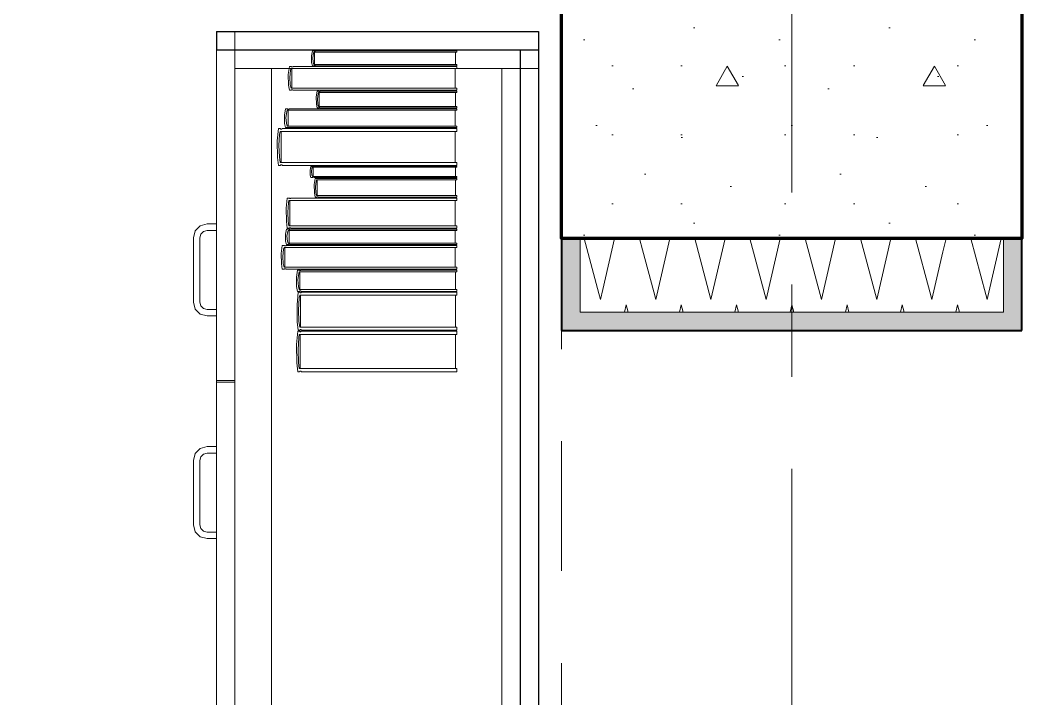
# Model space of a CAD drawing. Header units: inches. Extents: x -38 to 5698, y -33 to 92.
# Drawn here: x 128.982 to 130.07, y 38.5 to 39.238 of the extents above; entities that cross this region are included whole.
import ezdxf

# ---------------------------------------------------------------- set-up
doc = ezdxf.new("R2010")
doc.units = ezdxf.units.IN
doc.header["$MEASUREMENT"] = 0
doc.set_wipeout_variables(frame=1)
for name, pattern in [('Hidden Line', [0.195611, 0.141111, -0.0545]), ('Punto & Raya', [0.65, 0.5, -0.075, 0, -0.075]), ('Wipeout_Contour', [1, 0, -1])]:
    doc.linetypes.add(name, pattern=pattern)
for name, color, linetype in [('02 _ ARQ _ ALB _ Ejes Generales', 7, 'Continuous'), ('02 _ ARQ _ ZON _ Espacio.3D', 7, 'Continuous'), ('08 _ STR _ EXT _ 06 Columnas', 7, 'Continuous'), ('08 _ STR _ EXT _ 09 Vigas', 7, 'Continuous'), ('Estructura - 04 MURO', 253, 'Continuous'), ('Interior - Mobiliario', 7, 'Continuous')]:
    doc.layers.add(name, color=color, linetype=linetype)

# ---------------------------------------------------------------- blocks, each defined once
blk = doc.blocks.new('*X73', base_point=(804.059, 0))
at = {"layer": 'Estructura - 04 MURO', "color": 9, "linetype": 'Continuous', "lineweight": 5}
for p, q in [((841.2168, 38.9878), (841.229, 38.9421)), ((841.1694, 38.9404), (841.1712, 38.934)), ((841.1712, 38.934), (841.1736, 38.9446)), ((841.1972, 38.92), (841.199, 38.9279)), ((841.199, 38.9279), (841.2011, 38.92))]:
    blk.add_line(p, q, dxfattribs=at)
blk = doc.blocks.new('*X74', base_point=(804.059, 0))
at = {"layer": 'Estructura - 04 MURO', "color": 9, "linetype": 'Continuous', "lineweight": 5}
for p, q in [((841.1535, 39), (841.1694, 38.9404)), ((841.1736, 38.9446), (841.1865, 39)), ((841.2135, 39), (841.2168, 38.9878))]:
    blk.add_line(p, q, dxfattribs=at)
blk = doc.blocks.new('*X75', base_point=(804.059, 0))
at = {"layer": 'Estructura - 04 MURO', "color": 9, "linetype": 'Continuous', "lineweight": 5}
for p, q in [((841.5432, 38.9858), (841.5465, 39)), ((841.5735, 39), (841.5898, 38.9392)), ((841.5919, 38.9371), (841.6065, 39))]:
    blk.add_line(p, q, dxfattribs=at)
blk = doc.blocks.new('*X76', base_point=(804.059, 0))
at = {"layer": 'Estructura - 04 MURO', "color": 9, "linetype": 'Continuous', "lineweight": 5}
for p, q in [((841.2312, 38.934), (841.2465, 39)), ((841.2735, 39), (841.2912, 38.934)), ((841.2912, 38.934), (841.3065, 39)), ((841.3335, 39), (841.3512, 38.934)), ((841.3512, 38.934), (841.3665, 39)), ((841.3935, 39), (841.4112, 38.934)), ((841.4112, 38.934), (841.4265, 39)), ((841.4535, 39), (841.4712, 38.934)), ((841.4712, 38.934), (841.4865, 39)), ((841.5135, 39), (841.529, 38.9421)), ((841.229, 38.9421), (841.2312, 38.934)), ((841.2572, 38.92), (841.259, 38.9279)), ((841.259, 38.9279), (841.2611, 38.92)), ((841.3172, 38.92), (841.319, 38.9279)), ((841.319, 38.9279), (841.3211, 38.92)), ((841.3772, 38.92), (841.379, 38.9279)), ((841.379, 38.9279), (841.3811, 38.92)), ((841.4372, 38.92), (841.439, 38.9279)), ((841.439, 38.9279), (841.4411, 38.92)), ((841.4972, 38.92), (841.499, 38.9279)), ((841.499, 38.9279), (841.5011, 38.92))]:
    blk.add_line(p, q, dxfattribs=at)
blk = doc.blocks.new('*X77', base_point=(804.059, 0))
at = {"layer": 'Estructura - 04 MURO', "color": 9, "linetype": 'Continuous', "lineweight": 5}
for p, q in [((841.5312, 38.934), (841.5432, 38.9858)), ((841.529, 38.9421), (841.5312, 38.934)), ((841.5898, 38.9392), (841.5912, 38.934)), ((841.5572, 38.92), (841.559, 38.9279)), ((841.559, 38.9279), (841.5611, 38.92)), ((841.5912, 38.934), (841.5919, 38.9371))]:
    blk.add_line(p, q, dxfattribs=at)

msp = doc.modelspace()

# ---------------------------------------------------------------- hatches: boundary and pattern name
at = {"layer": 'Estructura - 04 MURO', "linetype": 'Continuous', "lineweight": 9}
for points in [[(129.59, 38.92), (129.59, 39), (129.57, 39), (129.57, 38.92)], [(130.07, 38.92), (130.07, 39), (130.05, 39), (130.05, 38.92)], [(129.59, 38.92), (129.57, 38.9), (129.59, 38.9)], [(129.57, 38.92), (129.57, 38.9), (129.59, 38.92)], [(130.05, 38.92), (129.59, 38.92), (129.59, 38.9), (130.05, 38.9)], [(130.05, 38.92), (130.07, 38.9), (130.07, 38.92)], [(130.05, 38.9), (130.07, 38.9), (130.05, 38.92)]]:
    msp.add_hatch(color=252, dxfattribs=at).paths.add_polyline_path(points)

# ---------------------------------------------------------------- linework, layer by layer
at = {"layer": '02 _ ARQ _ ALB _ Ejes Generales', "color": 252, "linetype": 'Punto & Raya', "lineweight": 13}
msp.add_line((129.82, 3.05), (129.82, 44.9), dxfattribs=at)
at = {"layer": '02 _ ARQ _ ZON _ Espacio.3D', "color": 254, "linetype": 'Continuous', "lineweight": 0, "flags": 128}
msp.add_lwpolyline([(136.57, 39.4), (130.07, 39.4), (130.07, 39), (129.57, 39), (129.57, 39.4), (129.37, 39.4), (129.37, 39.65), (126.5479, 39.65), (126.5479, 39.4), (123.07, 39.4), (123.07, 39), (122.845, 39), (122.845, 30.6), (123.07, 30.6), (123.07, 30.1999), (123.07, 29.75), (129.57, 29.75), (129.57, 30.6), (130.07, 30.6), (130.07, 29.75), (135.97, 29.75)], dxfattribs=at)
at = {"layer": '08 _ STR _ EXT _ 09 Vigas', "color": 251, "linetype": 'Hidden Line', "lineweight": 13}
msp.add_line((129.57, 30.2), (129.57, 39.4), dxfattribs=at)
at = {"layer": 'Estructura - 04 MURO', "color": 143, "linetype": 'Continuous', "lineweight": 5}
for p, q in [((129.59, 39), (129.59, 38.92)), ((130.05, 38.92), (130.05, 39)), ((130.05, 38.92), (130.05, 39)), ((130.05, 39), (130.05, 39)), ((129.59, 38.92), (129.67, 38.92)), ((129.59, 38.92), (129.67, 38.92)), ((129.67, 38.92), (129.97, 38.92)), ((129.97, 38.92), (130.05, 38.92))]:
    msp.add_line(p, q, dxfattribs=at)
at = {"layer": 'Estructura - 04 MURO', "color": 7, "linetype": 'Continuous', "lineweight": 40, "flags": 128}
for points in [[(129.57, 39), (129.57, 38.9)], [(130.07, 39), (130.05, 39)], [(130.07, 38.92), (130.07, 39)], [(130.07, 38.9), (130.07, 38.92)], [(129.57, 38.9), (129.59, 38.9)], [(129.59, 38.9), (130.07, 38.9)]]:
    msp.add_lwpolyline(points, dxfattribs=at)
at = {"layer": 'Estructura - 04 MURO', "color": 143, "linetype": 'Continuous', "lineweight": 5, "flags": 128}
for points in [[(129.59, 39), (129.67, 39)], [(129.97, 39), (129.67, 39)], [(130.05, 39), (129.97, 39)]]:
    msp.add_lwpolyline(points, dxfattribs=at)
at = {"layer": 'Interior - Mobiliario', "color": 175, "linetype": 'Continuous', "lineweight": 13}
for p, q in [((129.215, 37.745), (129.215, 39.205)), ((129.215, 39.205), (129.525, 39.205)), ((129.2984, 39.1914), (129.2982, 39.1986)), ((129.525, 39.205), (129.525, 37.745)), ((129.2993, 39.1879), (129.2984, 39.1914)), ((129.301, 39.1879), (129.2993, 39.1879)), ((129.2997, 39.1965), (129.3001, 39.1916)), ((129.3001, 39.1916), (129.3009, 39.1892)), ((129.3009, 39.1892), (129.4563, 39.1892)), ((129.3011, 39.1879), (129.301, 39.1879)), ((129.3013, 39.188), (129.3011, 39.1879)), ((129.3015, 39.1881), (129.3013, 39.188)), ((129.3017, 39.1881), (129.3015, 39.1881)), ((129.302, 39.1882), (129.3017, 39.1881)), ((129.3022, 39.1881), (129.302, 39.1882)), ((129.3024, 39.1881), (129.3022, 39.1881)), ((129.3026, 39.188), (129.3024, 39.1881)), ((129.3027, 39.1879), (129.3026, 39.188)), ((129.4563, 39.1879), (129.3027, 39.1879)), ((129.4563, 39.1892), (129.4563, 39.1879)), ((129.215, 37.765), (129.215, 39.185)), ((129.215, 39.185), (129.255, 39.185)), ((129.255, 39.185), (129.505, 39.185)), ((129.255, 39.185), (129.255, 37.765)), ((129.2731, 39.1783), (129.2744, 39.1869)), ((129.2734, 39.1669), (129.2731, 39.1783)), ((129.2744, 39.1869), (129.2763, 39.1869)), ((129.2756, 39.1829), (129.2749, 39.175)), ((129.2762, 39.1848), (129.2756, 39.1829)), ((129.4563, 39.1848), (129.2762, 39.1848)), ((129.2763, 39.1869), (129.2765, 39.1867)), ((129.2765, 39.1867), (129.2767, 39.1866)), ((129.2767, 39.1866), (129.277, 39.1865)), ((129.277, 39.1865), (129.2772, 39.1865)), ((129.2771, 39.1633), (129.2771, 39.1848)), ((129.2772, 39.1865), (129.2775, 39.1865)), ((129.2775, 39.1865), (129.2778, 39.1865)), ((129.2778, 39.1865), (129.278, 39.1866)), ((129.278, 39.1866), (129.2783, 39.1868)), ((129.2783, 39.1868), (129.2784, 39.1869)), ((129.2784, 39.1869), (129.4563, 39.1869)), ((129.4545, 39.1848), (129.4545, 39.1633)), ((129.4563, 39.1869), (129.4563, 39.1848)), ((129.505, 37.765), (129.505, 39.185)), ((129.2744, 39.1612), (129.2734, 39.1669)), ((129.2749, 39.175), (129.2753, 39.1671)), ((129.2753, 39.1671), (129.2762, 39.1633)), ((129.2763, 39.1612), (129.2744, 39.1612)), ((129.2762, 39.1633), (129.4563, 39.1633)), ((129.2764, 39.1613), (129.2763, 39.1612)), ((129.2767, 39.1615), (129.2764, 39.1613)), ((129.2769, 39.1616), (129.2767, 39.1615)), ((129.2772, 39.1617), (129.2769, 39.1616)), ((129.2774, 39.1617), (129.2772, 39.1617)), ((129.2777, 39.1616), (129.2774, 39.1617)), ((129.278, 39.1615), (129.2777, 39.1616)), ((129.2782, 39.1614), (129.278, 39.1615)), ((129.2784, 39.1612), (129.2782, 39.1614)), ((129.4563, 39.1612), (129.2784, 39.1612)), ((129.3034, 39.1542), (129.3044, 39.1602)), ((129.3044, 39.1602), (129.306, 39.1602)), ((129.3055, 39.1574), (129.3048, 39.1518)), ((129.3059, 39.1588), (129.3055, 39.1574)), ((129.4563, 39.1588), (129.3059, 39.1588)), ((129.306, 39.1602), (129.3062, 39.1601)), ((129.3062, 39.1601), (129.3064, 39.16)), ((129.3064, 39.16), (129.3066, 39.16)), ((129.3066, 39.16), (129.3068, 39.1599)), ((129.3067, 39.1435), (129.3067, 39.1588)), ((129.3068, 39.1599), (129.307, 39.1599)), ((129.307, 39.1599), (129.3072, 39.16)), ((129.3072, 39.16), (129.3075, 39.16)), ((129.3075, 39.16), (129.3076, 39.1602)), ((129.3076, 39.1602), (129.3077, 39.1602)), ((129.3077, 39.1602), (129.4563, 39.1602)), ((129.4548, 39.1588), (129.4548, 39.1435)), ((129.4563, 39.1633), (129.4563, 39.1612)), ((129.4563, 39.1602), (129.4563, 39.1588)), ((129.3036, 39.146), (129.3034, 39.1542)), ((129.3044, 39.142), (129.3036, 39.146)), ((129.3048, 39.1518), (129.3052, 39.1462)), ((129.3052, 39.1462), (129.3059, 39.1435)), ((129.2689, 39.1342), (129.2701, 39.141)), ((129.2691, 39.1251), (129.2689, 39.1342)), ((129.2701, 39.141), (129.2721, 39.141)), ((129.2714, 39.1379), (129.2706, 39.1316)), ((129.272, 39.1394), (129.2714, 39.1379)), ((129.4563, 39.1394), (129.272, 39.1394)), ((129.2721, 39.141), (129.2723, 39.1409)), ((129.2723, 39.1409), (129.2725, 39.1408)), ((129.2725, 39.1408), (129.2728, 39.1407)), ((129.2728, 39.1407), (129.2731, 39.1407)), ((129.2729, 39.1222), (129.2729, 39.1394)), ((129.2731, 39.1407), (129.2733, 39.1407)), ((129.2733, 39.1407), (129.2736, 39.1407)), ((129.2736, 39.1407), (129.2739, 39.1408)), ((129.2739, 39.1408), (129.2741, 39.141)), ((129.2741, 39.141), (129.2742, 39.141)), ((129.2742, 39.141), (129.4563, 39.141)), ((129.306, 39.142), (129.3044, 39.142)), ((129.3059, 39.1435), (129.4563, 39.1435)), ((129.3061, 39.1421), (129.306, 39.142)), ((129.3063, 39.1422), (129.3061, 39.1421)), ((129.3065, 39.1423), (129.3063, 39.1422)), ((129.3067, 39.1423), (129.3065, 39.1423)), ((129.307, 39.1423), (129.3067, 39.1423)), ((129.3072, 39.1423), (129.307, 39.1423)), ((129.3074, 39.1422), (129.3072, 39.1423)), ((129.3076, 39.1421), (129.3074, 39.1422)), ((129.3077, 39.142), (129.3076, 39.1421)), ((129.4563, 39.142), (129.3077, 39.142)), ((129.4545, 39.1394), (129.4545, 39.1222)), ((129.4563, 39.1435), (129.4563, 39.142)), ((129.4563, 39.141), (129.4563, 39.1394)), ((129.2701, 39.1206), (129.2691, 39.1251)), ((129.2706, 39.1316), (129.2711, 39.1253)), ((129.2711, 39.1253), (129.272, 39.1222)), ((129.261, 39.1062), (129.2623, 39.1196)), ((129.2623, 39.1196), (129.2644, 39.1196)), ((129.2637, 39.1133), (129.2629, 39.1011)), ((129.2643, 39.1164), (129.2637, 39.1133)), ((129.4563, 39.1164), (129.2643, 39.1164)), ((129.2644, 39.1196), (129.2646, 39.1194)), ((129.2646, 39.1194), (129.2649, 39.1191)), ((129.2649, 39.1191), (129.2651, 39.119)), ((129.2651, 39.119), (129.2654, 39.1189)), ((129.2652, 39.0827), (129.2652, 39.1164)), ((129.2654, 39.1189), (129.2657, 39.1189)), ((129.2657, 39.1189), (129.266, 39.119)), ((129.266, 39.119), (129.2662, 39.1192)), ((129.2662, 39.1192), (129.2665, 39.1194)), ((129.2665, 39.1194), (129.2666, 39.1196)), ((129.2666, 39.1196), (129.4563, 39.1196)), ((129.2721, 39.1206), (129.2701, 39.1206)), ((129.272, 39.1222), (129.4563, 39.1222)), ((129.2722, 39.1207), (129.2721, 39.1206)), ((129.2725, 39.1208), (129.2722, 39.1207)), ((129.2727, 39.1209), (129.2725, 39.1208)), ((129.273, 39.1209), (129.2727, 39.1209)), ((129.2733, 39.1209), (129.273, 39.1209)), ((129.2735, 39.1209), (129.2733, 39.1209)), ((129.2738, 39.1208), (129.2735, 39.1209)), ((129.274, 39.1207), (129.2738, 39.1208)), ((129.2742, 39.1206), (129.274, 39.1207)), ((129.4563, 39.1206), (129.2742, 39.1206)), ((129.4544, 39.1164), (129.4544, 39.0827)), ((129.4563, 39.1222), (129.4563, 39.1206)), ((129.4563, 39.1196), (129.4563, 39.1164)), ((129.2613, 39.0883), (129.261, 39.1062)), ((129.2629, 39.1011), (129.2634, 39.0887)), ((129.2623, 39.0795), (129.2613, 39.0883)), ((129.2644, 39.0795), (129.2623, 39.0795)), ((129.2634, 39.0887), (129.2643, 39.0827)), ((129.2643, 39.0827), (129.4563, 39.0827)), ((129.2646, 39.0797), (129.2644, 39.0795)), ((129.2648, 39.0799), (129.2646, 39.0797)), ((129.2651, 39.0801), (129.2648, 39.0799)), ((129.2653, 39.0802), (129.2651, 39.0801)), ((129.2656, 39.0802), (129.2653, 39.0802)), ((129.2659, 39.0801), (129.2656, 39.0802)), ((129.2662, 39.08), (129.2659, 39.0801)), ((129.2664, 39.0797), (129.2662, 39.08)), ((129.2666, 39.0795), (129.2664, 39.0797)), ((129.4563, 39.0795), (129.2666, 39.0795)), ((129.4563, 39.0827), (129.4563, 39.0795)), ((129.2967, 39.0745), (129.2977, 39.0785)), ((129.2969, 39.0691), (129.2967, 39.0745)), ((129.2977, 39.0665), (129.2969, 39.0691)), ((129.2977, 39.0785), (129.2994, 39.0785)), ((129.2988, 39.0767), (129.2982, 39.073)), ((129.2982, 39.073), (129.2986, 39.0693)), ((129.2986, 39.0693), (129.2993, 39.0675)), ((129.2993, 39.0776), (129.2988, 39.0767)), ((129.4563, 39.0776), (129.2993, 39.0776)), ((129.2994, 39.0785), (129.2996, 39.0785)), ((129.2996, 39.0785), (129.2998, 39.0784)), ((129.2998, 39.0784), (129.3, 39.0784)), ((129.3, 39.0784), (129.3002, 39.0783)), ((129.3001, 39.0675), (129.3001, 39.0776)), ((129.3002, 39.0783), (129.3005, 39.0783)), ((129.3005, 39.0783), (129.3007, 39.0784)), ((129.3007, 39.0784), (129.3009, 39.0784)), ((129.3009, 39.0784), (129.3011, 39.0785)), ((129.3011, 39.0785), (129.3012, 39.0785)), ((129.3012, 39.0785), (129.4563, 39.0785)), ((129.4548, 39.0776), (129.4548, 39.0675)), ((129.4563, 39.0785), (129.4563, 39.0776)), ((129.2994, 39.0665), (129.2977, 39.0665)), ((129.2993, 39.0675), (129.4563, 39.0675)), ((129.2995, 39.0665), (129.2994, 39.0665)), ((129.2997, 39.0666), (129.2995, 39.0665)), ((129.2999, 39.0667), (129.2997, 39.0666)), ((129.3002, 39.0667), (129.2999, 39.0667)), ((129.3004, 39.0667), (129.3002, 39.0667)), ((129.3006, 39.0667), (129.3004, 39.0667)), ((129.3009, 39.0666), (129.3006, 39.0667)), ((129.3011, 39.0666), (129.3009, 39.0666)), ((129.3012, 39.0665), (129.3011, 39.0666)), ((129.4563, 39.0665), (129.3012, 39.0665)), ((129.3012, 39.0587), (129.3022, 39.0655)), ((129.3014, 39.0496), (129.3012, 39.0587)), ((129.3022, 39.0655), (129.3039, 39.0655)), ((129.3033, 39.0623), (129.3027, 39.0561)), ((129.3038, 39.0639), (129.3033, 39.0623)), ((129.4563, 39.0639), (129.3038, 39.0639)), ((129.3039, 39.0655), (129.304, 39.0654)), ((129.304, 39.0654), (129.3042, 39.0653)), ((129.3042, 39.0653), (129.3044, 39.0652)), ((129.3044, 39.0652), (129.3047, 39.0652)), ((129.3045, 39.0467), (129.3045, 39.0639)), ((129.3047, 39.0652), (129.3049, 39.0652)), ((129.3049, 39.0652), (129.3051, 39.0652)), ((129.3051, 39.0652), (129.3053, 39.0653)), ((129.3053, 39.0653), (129.3055, 39.0654)), ((129.3055, 39.0654), (129.3056, 39.0655)), ((129.3056, 39.0655), (129.4563, 39.0655)), ((129.4548, 39.0639), (129.4548, 39.0467)), ((129.4563, 39.0675), (129.4563, 39.0665)), ((129.4563, 39.0655), (129.4563, 39.0639)), ((129.3022, 39.0451), (129.3014, 39.0496)), ((129.3027, 39.0561), (129.3031, 39.0498)), ((129.3031, 39.0498), (129.3038, 39.0467)), ((129.3038, 39.0467), (129.4563, 39.0467)), ((129.4563, 39.0467), (129.4563, 39.0451)), ((129.2708, 39.0332), (129.272, 39.0441)), ((129.272, 39.0441), (129.274, 39.0441)), ((129.2733, 39.039), (129.2725, 39.0289)), ((129.2738, 39.0415), (129.2733, 39.039)), ((129.4563, 39.0415), (129.2738, 39.0415)), ((129.274, 39.0441), (129.2742, 39.0439)), ((129.2742, 39.0439), (129.2744, 39.0438)), ((129.2744, 39.0438), (129.2747, 39.0436)), ((129.2747, 39.0436), (129.2749, 39.0436)), ((129.2748, 39.0139), (129.2748, 39.0415)), ((129.2749, 39.0436), (129.2752, 39.0436)), ((129.2752, 39.0436), (129.2755, 39.0437)), ((129.2755, 39.0437), (129.2757, 39.0438)), ((129.2757, 39.0438), (129.2759, 39.044)), ((129.2759, 39.044), (129.276, 39.0441)), ((129.276, 39.0441), (129.4563, 39.0441)), ((129.3039, 39.0451), (129.3022, 39.0451)), ((129.304, 39.0452), (129.3039, 39.0451)), ((129.3042, 39.0453), (129.304, 39.0452)), ((129.3044, 39.0454), (129.3042, 39.0453)), ((129.3046, 39.0455), (129.3044, 39.0454)), ((129.3048, 39.0455), (129.3046, 39.0455)), ((129.3051, 39.0454), (129.3048, 39.0455)), ((129.3053, 39.0453), (129.3051, 39.0454)), ((129.3055, 39.0452), (129.3053, 39.0453)), ((129.3056, 39.0451), (129.3055, 39.0452)), ((129.4563, 39.0451), (129.3056, 39.0451)), ((129.4545, 39.0415), (129.4545, 39.0139)), ((129.4563, 39.0441), (129.4563, 39.0415)), ((129.271, 39.0185), (129.2708, 39.0332)), ((129.2725, 39.0289), (129.273, 39.0189)), ((129.172, 39.0085), (129.1775, 39.014)), ((129.1775, 39.014), (129.185, 39.016)), ((129.185, 39.016), (129.195, 39.016)), ((129.195, 39.016), (129.195, 39.009)), ((129.272, 39.0113), (129.271, 39.0185)), ((129.273, 39.0189), (129.2738, 39.0139)), ((129.2738, 39.0139), (129.4563, 39.0139)), ((129.4563, 39.0139), (129.4563, 39.0113)), ((129.17, 39.001), (129.172, 39.0085)), ((129.1781, 39.005), (129.177, 39.001)), ((129.181, 39.0079), (129.1781, 39.005)), ((129.185, 39.009), (129.181, 39.0079)), ((129.195, 39.009), (129.185, 39.009)), ((129.2699, 39.0047), (129.2712, 39.0103)), ((129.2702, 38.9972), (129.2699, 39.0047)), ((129.2712, 39.0103), (129.2732, 39.0103)), ((129.2725, 39.0077), (129.2717, 39.0026)), ((129.274, 39.0113), (129.272, 39.0113)), ((129.273, 39.009), (129.2725, 39.0077)), ((129.4563, 39.009), (129.273, 39.009)), ((129.2732, 39.0103), (129.2734, 39.0102)), ((129.2734, 39.0102), (129.2736, 39.0101)), ((129.2736, 39.0101), (129.2739, 39.0101)), ((129.2739, 39.0101), (129.2741, 39.01)), ((129.2741, 39.0114), (129.274, 39.0113)), ((129.274, 38.9949), (129.274, 39.009)), ((129.2743, 39.0116), (129.2741, 39.0114)), ((129.2741, 39.01), (129.2744, 39.01)), ((129.2746, 39.0118), (129.2743, 39.0116)), ((129.2744, 39.01), (129.2747, 39.0101)), ((129.2749, 39.0119), (129.2746, 39.0118)), ((129.2747, 39.0101), (129.2749, 39.0102)), ((129.2751, 39.0119), (129.2749, 39.0119)), ((129.2749, 39.0102), (129.2751, 39.0103)), ((129.2754, 39.0118), (129.2751, 39.0119)), ((129.2751, 39.0103), (129.2753, 39.0103)), ((129.2753, 39.0103), (129.4563, 39.0103)), ((129.2757, 39.0117), (129.2754, 39.0118)), ((129.2759, 39.0115), (129.2757, 39.0117)), ((129.276, 39.0113), (129.2759, 39.0115)), ((129.4563, 39.0113), (129.276, 39.0113)), ((129.4545, 39.009), (129.4545, 38.9949)), ((129.4563, 39.0103), (129.4563, 39.009)), ((129.17, 38.931), (129.17, 39.001)), ((129.177, 39.001), (129.177, 38.931)), ((129.2654, 38.984), (129.2666, 38.9926)), ((129.2666, 38.9926), (129.2687, 38.9926)), ((129.2687, 38.9926), (129.2689, 38.9924)), ((129.2689, 38.9924), (129.2691, 38.9923)), ((129.2691, 38.9923), (129.2694, 38.9922)), ((129.2694, 38.9922), (129.2696, 38.9921)), ((129.2696, 38.9921), (129.2699, 38.9921)), ((129.2699, 38.9921), (129.2702, 38.9922)), ((129.2712, 38.9936), (129.2702, 38.9972)), ((129.2702, 38.9922), (129.2705, 38.9923)), ((129.2705, 38.9923), (129.2707, 38.9925)), ((129.2707, 38.9925), (129.2708, 38.9926)), ((129.2708, 38.9926), (129.4563, 38.9926)), ((129.2732, 38.9936), (129.2712, 38.9936)), ((129.2717, 39.0026), (129.2722, 38.9974)), ((129.2722, 38.9974), (129.273, 38.9949)), ((129.273, 38.9949), (129.4563, 38.9949)), ((129.2733, 38.9936), (129.2732, 38.9936)), ((129.2735, 38.9937), (129.2733, 38.9936)), ((129.2738, 38.9938), (129.2735, 38.9937)), ((129.2741, 38.9938), (129.2738, 38.9938)), ((129.2743, 38.9938), (129.2741, 38.9938)), ((129.2746, 38.9938), (129.2743, 38.9938)), ((129.2749, 38.9937), (129.2746, 38.9938)), ((129.2751, 38.9936), (129.2749, 38.9937)), ((129.2753, 38.9936), (129.2751, 38.9936)), ((129.4563, 38.9936), (129.2753, 38.9936)), ((129.4563, 38.9949), (129.4563, 38.9936)), ((129.4563, 38.9926), (129.4563, 38.9905)), ((129.2656, 38.9725), (129.2654, 38.984)), ((129.268, 38.9885), (129.2672, 38.9806)), ((129.2685, 38.9905), (129.268, 38.9885)), ((129.4563, 38.9905), (129.2685, 38.9905)), ((129.2695, 38.9689), (129.2695, 38.9905)), ((129.4544, 38.9905), (129.4544, 38.9689)), ((129.2666, 38.9668), (129.2656, 38.9725)), ((129.2672, 38.9806), (129.2677, 38.9727)), ((129.2677, 38.9727), (129.2685, 38.9689)), ((129.2687, 38.9668), (129.2666, 38.9668)), ((129.2685, 38.9689), (129.4563, 38.9689)), ((129.2688, 38.9669), (129.2687, 38.9668)), ((129.2691, 38.9671), (129.2688, 38.9669)), ((129.2693, 38.9672), (129.2691, 38.9671)), ((129.2696, 38.9672), (129.2693, 38.9672)), ((129.2699, 38.9672), (129.2696, 38.9672)), ((129.2701, 38.9672), (129.2699, 38.9672)), ((129.2704, 38.9671), (129.2701, 38.9672)), ((129.2707, 38.9669), (129.2704, 38.9671)), ((129.2708, 38.9668), (129.2707, 38.9669)), ((129.4563, 38.9668), (129.2708, 38.9668)), ((129.282, 38.9581), (129.2831, 38.9658)), ((129.2831, 38.9658), (129.285, 38.9658)), ((129.2844, 38.9622), (129.2836, 38.9551)), ((129.2849, 38.964), (129.2844, 38.9622)), ((129.4563, 38.964), (129.2849, 38.964)), ((129.285, 38.9658), (129.2852, 38.9657)), ((129.2852, 38.9657), (129.2854, 38.9656)), ((129.2854, 38.9656), (129.2856, 38.9655)), ((129.2856, 38.9655), (129.2859, 38.9654)), ((129.2857, 38.9446), (129.2857, 38.964)), ((129.2859, 38.9654), (129.2861, 38.9654)), ((129.2861, 38.9654), (129.2864, 38.9655)), ((129.2864, 38.9655), (129.2866, 38.9656)), ((129.2866, 38.9656), (129.2868, 38.9657)), ((129.2868, 38.9657), (129.2869, 38.9658)), ((129.2869, 38.9658), (129.4563, 38.9658)), ((129.4546, 38.964), (129.4546, 38.9446)), ((129.4563, 38.9689), (129.4563, 38.9668)), ((129.4563, 38.9658), (129.4563, 38.964)), ((129.2822, 38.9478), (129.282, 38.9581)), ((129.2836, 38.9551), (129.2841, 38.948)), ((129.2831, 38.9427), (129.2822, 38.9478)), ((129.2826, 38.928), (129.2837, 38.9417)), ((129.285, 38.9427), (129.2831, 38.9427)), ((129.2837, 38.9417), (129.2856, 38.9417)), ((129.2841, 38.948), (129.2849, 38.9446)), ((129.2849, 38.9446), (129.4563, 38.9446)), ((129.2855, 38.9384), (129.2849, 38.9353)), ((129.2851, 38.9428), (129.285, 38.9427)), ((129.2853, 38.9429), (129.2851, 38.9428)), ((129.2856, 38.943), (129.2853, 38.9429)), ((129.4563, 38.9384), (129.2855, 38.9384)), ((129.2858, 38.9431), (129.2856, 38.943)), ((129.2856, 38.9417), (129.2857, 38.9415)), ((129.2857, 38.9415), (129.286, 38.9413)), ((129.2861, 38.9431), (129.2858, 38.9431)), ((129.286, 38.9413), (129.2862, 38.9411)), ((129.2863, 38.9431), (129.2861, 38.9431)), ((129.2862, 38.9411), (129.2865, 38.941)), ((129.2866, 38.943), (129.2863, 38.9431)), ((129.2863, 38.9039), (129.2863, 38.9384)), ((129.2865, 38.941), (129.2867, 38.941)), ((129.2868, 38.9428), (129.2866, 38.943)), ((129.2867, 38.941), (129.287, 38.9411)), ((129.2869, 38.9427), (129.2868, 38.9428)), ((129.4563, 38.9427), (129.2869, 38.9427)), ((129.287, 38.9411), (129.2872, 38.9413)), ((129.2872, 38.9413), (129.2874, 38.9416)), ((129.2874, 38.9416), (129.2875, 38.9417)), ((129.2875, 38.9417), (129.4563, 38.9417)), ((129.4546, 38.9384), (129.4546, 38.9039)), ((129.4563, 38.9446), (129.4563, 38.9427)), ((129.4563, 38.9417), (129.4563, 38.9384)), ((129.172, 38.9235), (129.17, 38.931)), ((129.177, 38.931), (129.1781, 38.927)), ((129.1781, 38.927), (129.181, 38.9241)), ((129.2828, 38.9096), (129.2826, 38.928)), ((129.2849, 38.9353), (129.2842, 38.9227)), ((129.1775, 38.918), (129.172, 38.9235)), ((129.185, 38.916), (129.1775, 38.918)), ((129.181, 38.9241), (129.185, 38.923)), ((129.185, 38.923), (129.195, 38.923)), ((129.195, 38.916), (129.185, 38.916)), ((129.195, 38.923), (129.195, 38.916)), ((129.2842, 38.9227), (129.2847, 38.91)), ((129.2837, 38.9006), (129.2828, 38.9096)), ((129.2847, 38.91), (129.2855, 38.9039)), ((129.2822, 38.8848), (129.2834, 38.8996)), ((129.2834, 38.8996), (129.2853, 38.8996)), ((129.2856, 38.9006), (129.2837, 38.9006)), ((129.2851, 38.896), (129.2846, 38.8927)), ((129.4563, 38.896), (129.2851, 38.896)), ((129.2853, 38.8996), (129.2854, 38.8993)), ((129.2854, 38.8993), (129.2856, 38.8991)), ((129.2855, 38.9039), (129.4563, 38.9039)), ((129.2857, 38.9007), (129.2856, 38.9006)), ((129.2856, 38.8991), (129.2859, 38.8989)), ((129.2859, 38.901), (129.2857, 38.9007)), ((129.2862, 38.9011), (129.2859, 38.901)), ((129.2859, 38.8989), (129.2861, 38.8988)), ((129.286, 38.8589), (129.286, 38.896)), ((129.2861, 38.8988), (129.2864, 38.8988)), ((129.2864, 38.9012), (129.2862, 38.9011)), ((129.2867, 38.9012), (129.2864, 38.9012)), ((129.2864, 38.8988), (129.2866, 38.8989)), ((129.2866, 38.8989), (129.2869, 38.8991)), ((129.2869, 38.9012), (129.2867, 38.9012)), ((129.2872, 38.901), (129.2869, 38.9012)), ((129.2869, 38.8991), (129.2871, 38.8994)), ((129.2871, 38.8994), (129.2872, 38.8996)), ((129.2874, 38.9008), (129.2872, 38.901)), ((129.2872, 38.8996), (129.4563, 38.8996)), ((129.2875, 38.9006), (129.2874, 38.9008)), ((129.4563, 38.9006), (129.2875, 38.9006)), ((129.4546, 38.896), (129.4546, 38.8589)), ((129.4563, 38.9039), (129.4563, 38.9006)), ((129.4563, 38.8996), (129.4563, 38.896)), ((129.2824, 38.8651), (129.2822, 38.8848)), ((129.2846, 38.8927), (129.2839, 38.8791)), ((129.2839, 38.8791), (129.2843, 38.8655)), ((129.2834, 38.8554), (129.2824, 38.8651)), ((129.2843, 38.8655), (129.2851, 38.8589)), ((129.2853, 38.8554), (129.2834, 38.8554)), ((129.2851, 38.8589), (129.4563, 38.8589)), ((129.2854, 38.8555), (129.2853, 38.8554)), ((129.2856, 38.8558), (129.2854, 38.8555)), ((129.2858, 38.856), (129.2856, 38.8558)), ((129.2861, 38.8561), (129.2858, 38.856)), ((129.2863, 38.8561), (129.2861, 38.8561)), ((129.2866, 38.856), (129.2863, 38.8561)), ((129.2868, 38.8559), (129.2866, 38.856)), ((129.287, 38.8556), (129.2868, 38.8559)), ((129.2872, 38.8554), (129.287, 38.8556)), ((129.4563, 38.8554), (129.2872, 38.8554)), ((129.4563, 38.8589), (129.4563, 38.8554)), ((129.195, 38.846), (129.215, 38.846)), ((129.195, 38.485), (129.195, 38.844)), ((129.195, 38.844), (129.215, 38.844)), ((129.215, 38.485), (129.215, 38.844)), ((129.172, 38.7665), (129.17, 38.759)), ((129.1775, 38.772), (129.172, 38.7665)), ((129.185, 38.774), (129.1775, 38.772)), ((129.1781, 38.763), (129.181, 38.7659)), ((129.181, 38.7659), (129.185, 38.767)), ((129.195, 38.774), (129.185, 38.774)), ((129.185, 38.767), (129.195, 38.767)), ((129.195, 38.767), (129.195, 38.774)), ((129.17, 38.759), (129.17, 38.689)), ((129.177, 38.759), (129.1781, 38.763)), ((129.177, 38.689), (129.177, 38.759)), ((129.17, 38.689), (129.172, 38.6815)), ((129.1781, 38.685), (129.177, 38.689)), ((129.172, 38.6815), (129.1775, 38.676)), ((129.181, 38.6821), (129.1781, 38.685)), ((129.185, 38.681), (129.181, 38.6821)), ((129.195, 38.681), (129.185, 38.681)), ((129.195, 38.674), (129.195, 38.681)), ((129.1775, 38.676), (129.185, 38.674)), ((129.185, 38.674), (129.195, 38.674))]:
    msp.add_line(p, q, dxfattribs=at)

# ---------------------------------------------------------------- block references
at = {"layer": 'Estructura - 04 MURO', "color": 7, "lineweight": 80}
for name in ['*X74', '*X76', '*X75', '*X73', '*X77']:
    msp.add_blockref(name, (92.5, 0), dxfattribs=at)

# ---------------------------------------------------------------- next in the draw order: wipeouts: each hides what was drawn before it
at = {"color": 254, "linetype": 'Wipeout_Contour', "lineweight": 0, "ltscale": 3367.895978}
msp.add_wipeout([(129.525, 37.745), (129.545, 37.745), (129.545, 39.205), (129.525, 39.205)], dxfattribs=at).dxf.layer = 'Interior - Mobiliario'

# ---------------------------------------------------------------- next in the draw order: linework, layer by layer
at = {"layer": 'Interior - Mobiliario', "color": 175, "linetype": 'Continuous', "lineweight": 30}
for p, q in [((129.525, 39.205), (129.545, 39.205)), ((129.525, 39.205), (129.525, 37.745)), ((129.545, 39.205), (129.545, 37.745))]:
    msp.add_line(p, q, dxfattribs=at)
at = {"layer": 'Interior - Mobiliario', "color": 175, "linetype": 'Continuous', "lineweight": 13}
for p, q in [((129.525, 37.745), (129.525, 39.205)), ((129.525, 39.205), (129.545, 39.205)), ((129.545, 39.205), (129.545, 37.745)), ((129.505, 39.185), (129.545, 39.185)), ((129.545, 39.185), (129.545, 37.765))]:
    msp.add_line(p, q, dxfattribs=at)

# ---------------------------------------------------------------- next in the draw order: wipeouts: each hides what was drawn before it
at = {"color": 254, "linetype": 'Wipeout_Contour', "lineweight": 0, "ltscale": 3367.37205}
msp.add_wipeout([(129.195, 39.205), (129.545, 39.205), (129.545, 39.225), (129.195, 39.225)], dxfattribs=at).dxf.layer = 'Interior - Mobiliario'

# ---------------------------------------------------------------- next in the draw order: hatches: boundary and pattern name
at = {"layer": '08 _ STR _ EXT _ 06 Columnas', "linetype": 'Continuous', "lineweight": 9}
h = msp.add_hatch(dxfattribs=at)
h.set_pattern_fill('HORMIGÓN_EN_MASA_0002', style=0, pattern_type=2)
h.set_pattern_definition([(0, (92.5, 3e-09), (0, 0.3897114), [0.024375, -0.200625]), (0, (92.6125, 0.19486), (0, 0.3897114), [0.024375, -0.200625]), (60, (92.5, 3e-09), (-0.3375, 0.1948557), [0.024375, -0.200625]), (60, (92.725, 3e-09), (-0.3375, 0.1948557), [0.024375, -0.200625]), (120, (92.5244, 3e-09), (0.3375, 0.1948557), [0.024375, -0.200625]), (120, (92.7494, 3e-09), (0.3375, 0.1948557), [0.024375, -0.200625]), (0, (92.500015, 0.0375), (0, 0.075), [0, -0.075, 0, -0.1125]), (45, (92.537515, 0.0375), (-0.05303301, 0.05303301), [0, -0.05625, 0, -0.09375])])
h.paths.add_polyline_path([(129.37, 39.9), (129.37, 39.4), (129.57, 39.4), (129.57, 39), (130.07, 39), (130.07, 39.4), (130.27, 39.4), (130.27, 39.9)])

# ---------------------------------------------------------------- next in the draw order: linework, layer by layer
at = {"layer": '08 _ STR _ EXT _ 06 Columnas', "color": 7, "linetype": 'Continuous', "lineweight": 80, "flags": 128}
msp.add_lwpolyline([(129.37, 39.9), (130.27, 39.9), (130.27, 39.4), (130.07, 39.4), (130.07, 39), (129.57, 39), (129.57, 39.4), (129.37, 39.4)], close=True, dxfattribs=at)
at = {"layer": 'Interior - Mobiliario', "color": 175, "linetype": 'Continuous', "lineweight": 30}
for p, q in [((129.195, 39.225), (129.545, 39.225)), ((129.195, 39.225), (129.195, 39.205)), ((129.545, 39.225), (129.545, 39.205)), ((129.195, 39.205), (129.545, 39.205))]:
    msp.add_line(p, q, dxfattribs=at)
at = {"layer": 'Interior - Mobiliario', "color": 175, "linetype": 'Continuous', "lineweight": 13}
for p, q in [((129.195, 39.205), (129.195, 39.225)), ((129.195, 39.225), (129.545, 39.225)), ((129.195, 39.225), (129.195, 37.725)), ((129.545, 39.225), (129.195, 39.225)), ((129.215, 39.185), (129.215, 39.225)), ((129.215, 39.225), (129.545, 39.225)), ((129.545, 39.225), (129.545, 39.205)), ((129.545, 39.225), (129.545, 39.185)), ((129.545, 37.725), (129.545, 39.225)), ((129.545, 39.205), (129.195, 39.205)), ((129.195, 37.745), (129.195, 39.205)), ((129.195, 39.205), (129.545, 39.205)), ((129.195, 37.745), (129.195, 39.205)), ((129.195, 39.205), (129.525, 39.205)), ((129.195, 39.205), (129.195, 38.846)), ((129.195, 39.205), (129.215, 39.205)), ((129.215, 37.745), (129.215, 39.205)), ((129.215, 39.205), (129.525, 39.205)), ((129.215, 37.745), (129.215, 39.205)), ((129.215, 39.205), (129.525, 39.205)), ((129.215, 39.205), (129.215, 38.846)), ((129.2982, 39.1986), (129.2993, 39.204)), ((129.2993, 39.204), (129.301, 39.204)), ((129.3004, 39.2015), (129.2997, 39.1965)), ((129.3009, 39.2027), (129.3004, 39.2015)), ((129.4563, 39.2027), (129.3009, 39.2027)), ((129.301, 39.204), (129.3011, 39.2039)), ((129.3011, 39.2039), (129.3013, 39.2038)), ((129.3013, 39.2038), (129.3015, 39.2038)), ((129.3015, 39.2038), (129.3018, 39.2037)), ((129.3016, 39.1892), (129.3016, 39.2027)), ((129.3018, 39.2037), (129.302, 39.2037)), ((129.302, 39.2037), (129.3022, 39.2038)), ((129.3022, 39.2038), (129.3025, 39.2038)), ((129.3025, 39.2038), (129.3027, 39.2039)), ((129.3027, 39.2039), (129.3027, 39.204)), ((129.3027, 39.204), (129.4563, 39.204)), ((129.4548, 39.2027), (129.4548, 39.1892)), ((129.4563, 39.204), (129.4563, 39.2027)), ((129.525, 39.205), (129.525, 37.745)), ((129.525, 39.205), (129.525, 37.745)), ((129.525, 39.205), (129.525, 37.745)), ((129.545, 39.205), (129.545, 37.745))]:
    msp.add_line(p, q, dxfattribs=at)

doc.saveas('drawing.dxf')
